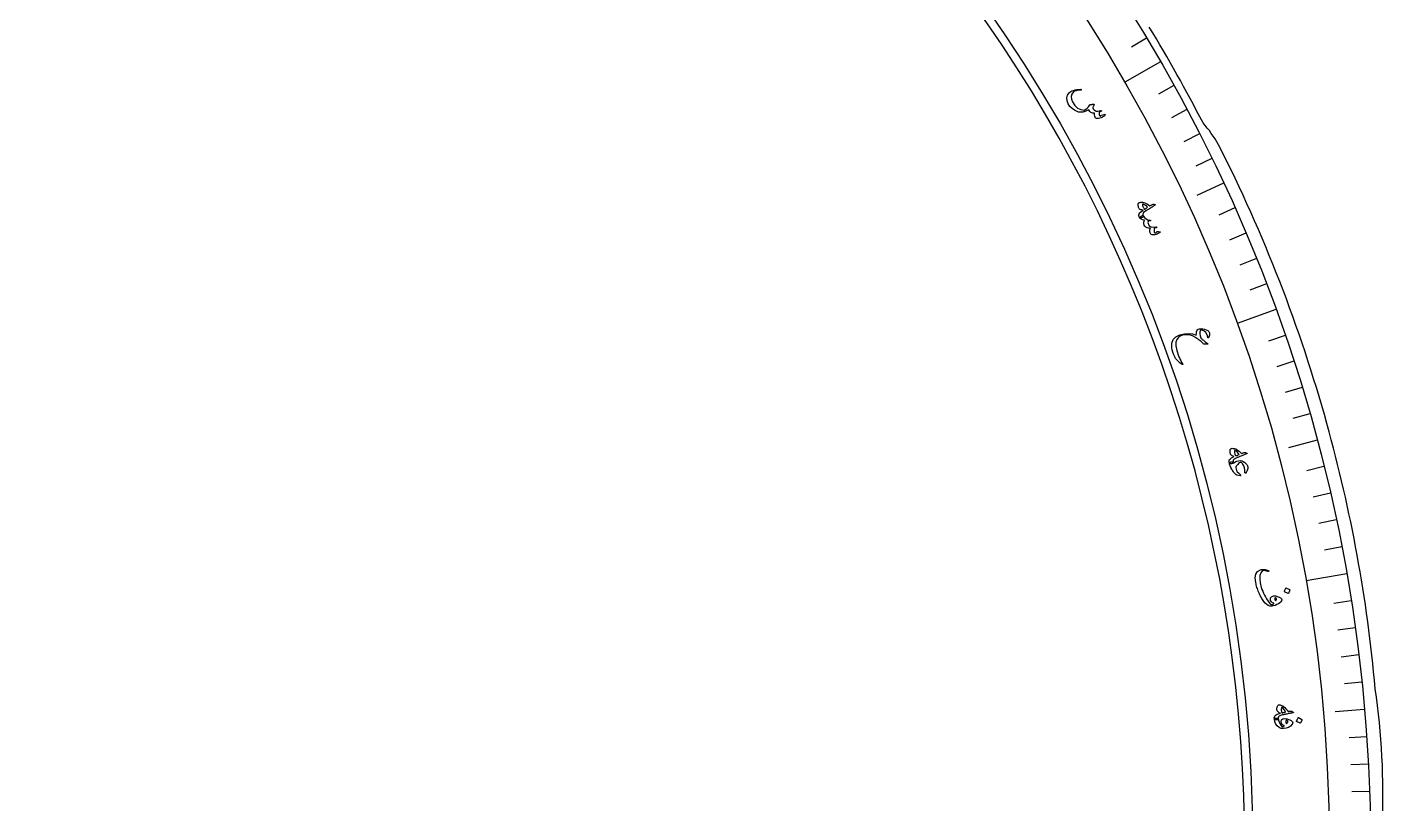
# Model space of a CAD drawing. Header units: millimetres. Extents: x -83 to 83, y -82 to 91.
# Drawn here: x 11.8 to 82.7, y 2.2 to 42.8 of the extents above; entities that cross this region are included whole.
import ezdxf

# ---------------------------------------------------------------- set-up
doc = ezdxf.new("R2010")
doc.units = ezdxf.units.MM
for name, color, linetype in [('CUT_INNER', 6, 'Continuous'), ('CUT_OUTER', 1, 'Continuous'), ('ENGRAVE', 7, 'Continuous'), ('ENGRAVE_FINE', 8, 'Continuous'), ('TEXT', 5, 'Continuous')]:
    doc.layers.add(name, color=color, linetype=linetype)

msp = doc.modelspace()

# ---------------------------------------------------------------- linework, layer by layer
at = {"layer": 'CUT_INNER'}
msp.add_arc((0, 0), 75.4875, 240.117188, 87.539063, dxfattribs=at)
at = {"layer": 'CUT_OUTER'}
for centre, radius, start, end in [((0.2646, 0.1542), 82.1938, 27.289749, 31.292993), ((67.9887, 33.1808), 7.0725, 29.810429, 41.199529), ((3.9901, 1.06), 78.6697, 15.515009, 26.935817), ((5.3359, 1.3437), 77.2972, 5.114369, 15.57918), ((45.6278, 2.8072), 37.0966, 357.390802, 8.412369)]:
    msp.add_arc(centre, radius, start, end, dxfattribs=at)
at = {"layer": 'ENGRAVE'}
for points in [[(71.0827, 41.0396), (69.2122, 39.9597)], [(74.3891, 34.6882), (72.9909, 34.0362)], [(77.1293, 28.0728), (75.0997, 27.334)], [(79.2825, 21.2437), (77.7923, 20.8444)], [(80.8323, 14.2529), (78.7052, 13.8779)], [(81.7669, 7.1537), (80.23, 7.0192)]]:
    msp.add_lwpolyline(points, dxfattribs=at)
for radius in [82.0793, 79.9194, 75.9082]:
    msp.add_circle((0, 0), radius, dxfattribs=at)
at = {"layer": 'ENGRAVE_FINE'}
for points in [[(70.3556, 42.2739), (69.5622, 41.7972)], [(71.7881, 39.7928), (70.9785, 39.344)], [(72.4717, 38.5339), (71.6544, 38.0993)], [(73.1331, 37.2632), (72.3084, 36.843)], [(73.7723, 35.9812), (72.9404, 35.5754)], [(74.9831, 33.3846), (74.1375, 33.0081)], [(75.5543, 32.0709), (74.7023, 31.7092)], [(76.1026, 30.7474), (75.2443, 30.4007)], [(76.6276, 29.4146), (75.7634, 29.0828)], [(77.6075, 26.7224), (76.7322, 26.421)], [(78.062, 25.3639), (77.1817, 25.0778)], [(78.4928, 23.9977), (77.6076, 23.727)], [(78.8996, 22.6241), (78.0098, 22.369)], [(79.6411, 19.8568), (78.743, 19.6328)], [(79.9756, 18.4638), (79.0736, 18.2556)], [(80.2856, 17.0652), (79.3802, 16.8728)], [(80.5712, 15.6615), (79.6626, 15.4848)], [(81.0687, 12.84), (80.1545, 12.6952)], [(81.2805, 11.4232), (80.3638, 11.2944)], [(81.4674, 10.0029), (80.5487, 9.8901)], [(81.6296, 8.5796), (80.709, 8.4829)], [(81.8793, 5.7256), (80.9559, 5.661)], [(81.9668, 4.2957), (81.0424, 4.2473)], [(82.0292, 2.8645), (81.1042, 2.8322)]]:
    msp.add_lwpolyline(points, dxfattribs=at)
at = {"layer": 'TEXT'}
for points in [[(68.1511, 38.2838), (68.1619, 38.2852), (68.1708, 38.2842), (68.1777, 38.2808), (68.1826, 38.2749), (68.1864, 38.2659), (68.1874, 38.257), (68.1857, 38.2482), (68.1813, 38.2396), (68.1626, 38.2139), (68.136, 38.1882), (68.1015, 38.1625), (68.0591, 38.1366), (67.986, 38.1014), (67.9114, 38.0769), (67.8354, 38.0633), (67.758, 38.0603), (67.7376, 38.0628), (67.7199, 38.068), (67.7049, 38.0761), (67.6926, 38.0871), (67.6619, 38.1344), (67.6407, 38.1921), (67.6292, 38.2602), (67.6273, 38.3388), (67.5289, 38.3501), (67.4486, 38.3837), (67.3862, 38.4398), (67.3419, 38.5183), (67.2982, 38.4967), (67.2554, 38.4772), (67.2137, 38.4597), (67.173, 38.4442), (67.1329, 38.4307), (67.0934, 38.4189), (67.0544, 38.4088), (67.0158, 38.4005), (66.9432, 38.3909), (66.8703, 38.3923), (66.797, 38.4046), (66.7234, 38.4278), (66.5796, 38.4982), (66.4548, 38.5882), (66.3489, 38.6979), (66.2619, 38.8273), (66.1938, 38.9907), (66.1776, 39.1422), (66.2133, 39.2819), (66.3011, 39.41), (66.3402, 39.4436), (66.391, 39.4755), (66.4536, 39.5057), (66.5279, 39.5341), (66.6129, 39.5594), (66.7054, 39.5787), (66.8055, 39.592), (66.9131, 39.5993), (66.9203, 39.5991), (66.9265, 39.5972), (66.9315, 39.5937), (66.9356, 39.5885), (66.9384, 39.5826), (66.9398, 39.5769), (66.9397, 39.5713), (66.9382, 39.5659), (66.9345, 39.5607), (66.9296, 39.5568), (66.9235, 39.5542), (66.9164, 39.553), (66.7746, 39.5408), (66.6637, 39.5212), (66.5836, 39.4944), (66.5341, 39.4604), (66.4501, 39.3433), (66.4139, 39.2162), (66.4254, 39.0788), (66.4844, 38.9312), (66.6074, 38.7485), (66.7495, 38.6158), (66.9109, 38.5328), (67.092, 38.4997), (67.1721, 38.5461), (67.2493, 38.6079), (67.3238, 38.685), (67.3954, 38.7775), (67.402, 38.7879), (67.409, 38.7954), (67.4163, 38.8001), (67.4239, 38.8019), (67.4524, 38.804), (67.4792, 38.8058), (67.5044, 38.8073), (67.5279, 38.8085), (67.5495, 38.8092), (67.569, 38.8094), (67.5863, 38.809), (67.6014, 38.808), (67.6084, 38.8065), (67.6128, 38.8032), (67.6146, 38.7981), (67.6137, 38.7911), (67.6124, 38.787), (67.6102, 38.7811), (67.607, 38.7732), (67.6029, 38.7636), (67.5978, 38.7523), (67.5914, 38.7396), (67.5838, 38.7256), (67.575, 38.7102), (67.5585, 38.6798), (67.5476, 38.656), (67.5422, 38.6386), (67.5424, 38.6278), (67.5678, 38.5731), (67.6065, 38.5261), (67.6584, 38.4865), (67.7235, 38.4545), (67.7579, 38.4489), (67.8071, 38.4521), (67.8713, 38.464), (67.9504, 38.4847), (67.9579, 38.4866), (67.9653, 38.4865), (67.9725, 38.4842), (67.9796, 38.4799), (67.9852, 38.4753), (67.9892, 38.47), (67.9915, 38.4642), (67.9922, 38.4577), (67.984, 38.4429), (67.962, 38.4267), (67.9263, 38.409), (67.8768, 38.3898), (67.875, 38.3351), (67.8831, 38.2825), (67.9014, 38.2319), (67.9297, 38.1833), (67.9441, 38.1922), (67.9549, 38.2008), (67.9624, 38.2091), (67.9663, 38.2171), (67.9695, 38.2256), (67.9738, 38.232), (67.9793, 38.2364), (67.9859, 38.2388)], [(70.788, 33.5669), (70.8069, 33.5607), (70.813, 33.5517), (70.8065, 33.5399), (70.7872, 33.5253), (70.775, 33.5178), (70.7582, 33.5071), (70.7368, 33.4933), (70.7109, 33.4763), (70.68, 33.4563), (70.6439, 33.4331), (70.6026, 33.4068), (70.556, 33.3774), (70.5103, 33.3485), (70.4693, 33.3226), (70.4331, 33.2998), (70.4017, 33.2801), (70.3752, 33.2635), (70.3537, 33.2501), (70.3372, 33.2398), (70.3258, 33.2328), (70.2548, 33.1862), (70.203, 33.1429), (70.1704, 33.103), (70.1569, 33.0664), (70.1553, 33.0443), (70.1588, 33.0202), (70.1674, 32.9941), (70.1812, 32.9659), (70.1863, 32.9478), (70.1841, 32.9311), (70.1746, 32.9157), (70.1578, 32.9016), (70.1356, 32.8889), (70.1118, 32.8788), (70.0866, 32.8711), (70.0599, 32.8658), (70.036, 32.8639), (70.0169, 32.8653), (70.0026, 32.8698), (69.9932, 32.8776), (69.9682, 32.9323), (69.956, 32.9838), (69.9568, 33.0322), (69.9704, 33.0775), (69.9999, 33.1242), (70.0448, 33.1725), (70.1053, 33.2224), (70.1812, 33.274), (70.1173, 33.2798), (70.0639, 33.291), (70.021, 33.3079), (69.9884, 33.3303), (69.9701, 33.3523), (69.9536, 33.3806), (69.9389, 33.4151), (69.9259, 33.4559), (69.9157, 33.5006), (69.9101, 33.5395), (69.9092, 33.5728), (69.913, 33.6003), (69.9219, 33.6253), (69.9343, 33.645), (69.9503, 33.6594), (69.9698, 33.6685), (69.9963, 33.6753), (70.027, 33.68), (70.0619, 33.6826), (70.1011, 33.683), (70.1412, 33.6818), (70.1738, 33.6795), (70.1989, 33.6761), (70.2165, 33.6718), (70.2957, 33.6386), (70.3743, 33.5986), (70.4522, 33.5518), (70.5295, 33.4981), (70.5681, 33.5199), (70.6017, 33.5382), (70.6302, 33.5532), (70.6536, 33.5648), (70.674, 33.573), (70.6934, 33.5779), (70.7118, 33.5794), (70.7293, 33.5776)], [(70.4093, 33.4231), (70.3474, 33.4865), (70.2849, 33.5354), (70.2219, 33.57), (70.1584, 33.5902), (70.1511, 33.59), (70.1457, 33.5873), (70.1422, 33.5819), (70.1405, 33.574), (70.1416, 33.5478), (70.1458, 33.5208), (70.153, 33.4931), (70.1634, 33.4647), (70.1767, 33.4354), (70.1932, 33.4054), (70.2127, 33.3746), (70.2353, 33.3431), (70.2395, 33.3385), (70.2452, 33.3344), (70.2522, 33.3305), (70.2607, 33.3271), (70.2772, 33.3364), (70.2943, 33.3465), (70.312, 33.3574), (70.3302, 33.369), (70.3491, 33.3814), (70.3686, 33.3945), (70.3886, 33.4084), (70.4093, 33.4231)], [(71.0583, 32.138), (71.0635, 32.1348), (71.0649, 32.1289), (71.0624, 32.1203), (71.0561, 32.1091), (71.0435, 32.0943), (71.0232, 32.0783), (70.9952, 32.0611), (70.9596, 32.0426), (70.9183, 32.0232), (70.8768, 32.0071), (70.8351, 31.9945), (70.7931, 31.9851), (70.7079, 31.9748), (70.6426, 31.9765), (70.597, 31.9903), (70.5714, 32.0162), (70.5422, 32.0918), (70.5305, 32.1687), (70.5361, 32.247), (70.5591, 32.3267), (70.4636, 32.3304), (70.3819, 32.3492), (70.3138, 32.383), (70.2593, 32.4318), (70.224, 32.4931), (70.2103, 32.5654), (70.218, 32.6486), (70.2473, 32.7429), (70.1537, 32.7645), (70.0801, 32.7942), (70.0266, 32.8318), (69.9932, 32.8776), (69.9942, 32.8905), (70.0069, 32.9082), (70.0314, 32.9307), (70.0675, 32.9582), (70.1057, 32.98), (70.1374, 32.9885), (70.1625, 32.9839), (70.1812, 32.9659), (70.248, 32.88), (70.3298, 32.8157), (70.4267, 32.7728), (70.5386, 32.7514), (70.5447, 32.7502), (70.5496, 32.7482), (70.5533, 32.7453), (70.5558, 32.7416), (70.5576, 32.7363), (70.5581, 32.7312), (70.5573, 32.726), (70.5552, 32.7209), (70.5449, 32.7138), (70.5237, 32.7095), (70.4916, 32.7081), (70.4486, 32.7096), (70.4325, 32.674), (70.4294, 32.6289), (70.4393, 32.5743), (70.4621, 32.5102), (70.5135, 32.4409), (70.5969, 32.3979), (70.7123, 32.3812), (70.8597, 32.3907), (70.8672, 32.3913), (70.8731, 32.3905), (70.8774, 32.3883), (70.8802, 32.3848), (70.8823, 32.3786), (70.8831, 32.3728), (70.8825, 32.3672), (70.8804, 32.362), (70.8764, 32.357), (70.8718, 32.353), (70.8668, 32.3501), (70.8613, 32.3482), (70.7636, 32.329), (70.753, 32.2945), (70.7473, 32.2562), (70.7465, 32.2142), (70.7506, 32.1684), (70.759, 32.1258), (70.7703, 32.0957), (70.7845, 32.0779), (70.8017, 32.0725), (70.8219, 32.0774), (70.8476, 32.0914), (70.8786, 32.1145), (70.915, 32.1467), (70.928, 32.1499), (70.9562, 32.1495), (70.9996, 32.1455), (71.0583, 32.138)], [(73.6197, 26.9266), (73.6415, 26.8957), (73.6545, 26.8582), (73.6589, 26.8141), (73.6546, 26.7635), (73.6495, 26.7367), (73.6437, 26.7117), (73.637, 26.6883), (73.6296, 26.6667), (73.6215, 26.6469), (73.6129, 26.6288), (73.6038, 26.6127), (73.5942, 26.5983), (73.5838, 26.5873), (73.575, 26.587), (73.5678, 26.5976), (73.5623, 26.6189), (73.5236, 26.7525), (73.4513, 26.8631), (73.3456, 26.9505), (73.2064, 27.0146), (73.1987, 27.015), (73.1919, 27.0123), (73.1859, 27.0065), (73.1807, 26.9977), (73.1506, 26.8966), (73.1428, 26.7964), (73.1573, 26.6972), (73.1941, 26.5987), (73.2041, 26.5822), (73.2208, 26.5623), (73.2443, 26.539), (73.2745, 26.5123), (73.3333, 26.465), (73.3852, 26.4231), (73.4302, 26.3867), (73.4682, 26.3558), (73.4994, 26.3303), (73.5237, 26.3104), (73.5411, 26.296), (73.5516, 26.2872), (73.5623, 26.273), (73.5609, 26.2628), (73.5474, 26.2566), (73.5217, 26.2543), (73.4516, 26.2559), (73.3983, 26.26), (73.3619, 26.2668), (73.3423, 26.2762), (73.305, 26.3134), (73.2634, 26.3519), (73.2174, 26.3917), (73.167, 26.4329), (73.1124, 26.4753), (73.0533, 26.519), (72.99, 26.5639), (72.9222, 26.6102), (72.7649, 26.6947), (72.5994, 26.7416), (72.4258, 26.7509), (72.2442, 26.7228), (72.1516, 26.6904), (72.0715, 26.6444), (72.0037, 26.5847), (71.9484, 26.5115), (71.8938, 26.3599), (71.8897, 26.1651), (71.9358, 25.927), (72.0315, 25.6451), (72.0497, 25.6027), (72.07, 25.5574), (72.0927, 25.509), (72.1175, 25.4577), (72.1447, 25.4036), (72.1743, 25.3469), (72.2063, 25.2875), (72.2406, 25.2255), (72.2458, 25.2145), (72.2481, 25.2059), (72.2474, 25.1995), (72.2438, 25.1954), (72.2181, 25.1982), (72.1698, 25.229), (72.0988, 25.2875), (72.0053, 25.3737), (71.9517, 25.4271), (71.9088, 25.4753), (71.8766, 25.5182), (71.8551, 25.5559), (71.7903, 25.7015), (71.7399, 25.8367), (71.704, 25.9615), (71.6827, 26.0759), (71.6857, 26.3079), (71.7565, 26.4965), (71.8957, 26.6418), (72.1036, 26.7438), (72.3393, 26.8035), (72.5602, 26.8213), (72.766, 26.7972), (72.9568, 26.7307), (72.963, 26.8218), (72.975, 26.8984), (72.9929, 26.9607), (73.0167, 27.0086), (73.028, 27.0234), (73.0418, 27.0357), (73.058, 27.0456), (73.0766, 27.0529), (73.13, 27.0642), (73.1821, 27.0704), (73.233, 27.0715), (73.2828, 27.0675), (73.3875, 27.0469), (73.4786, 27.0166), (73.556, 26.9765), (73.6197, 26.9266)], [(75.596, 20.5651), (75.6135, 20.5557), (75.6179, 20.5458), (75.6094, 20.5354), (75.5879, 20.5244), (75.5745, 20.5191), (75.5561, 20.5116), (75.5326, 20.5017), (75.5041, 20.4896), (75.4702, 20.4753), (75.4306, 20.4589), (75.3853, 20.4403), (75.3342, 20.4195), (75.2841, 20.3991), (75.2392, 20.3809), (75.1996, 20.3648), (75.1652, 20.351), (75.1361, 20.3393), (75.1126, 20.3299), (75.0946, 20.3227), (75.0821, 20.3177), (75.0041, 20.2843), (74.9454, 20.2509), (74.9062, 20.2174), (74.8865, 20.1837), (74.8811, 20.1623), (74.8803, 20.138), (74.8842, 20.1107), (74.8927, 20.0805), (74.8946, 20.0618), (74.8895, 20.0457), (74.8774, 20.0322), (74.8584, 20.0214), (74.8343, 20.0128), (74.8091, 20.007), (74.7829, 20.0038), (74.7557, 20.0034), (74.7318, 20.0058), (74.7132, 20.0104), (74.7, 20.0174), (74.6921, 20.0268), (74.6771, 20.085), (74.6742, 20.1378), (74.6835, 20.1853), (74.705, 20.2275), (74.7422, 20.2683), (74.7949, 20.3079), (74.8632, 20.3464), (74.9471, 20.3838), (74.8852, 20.4007), (74.8346, 20.4212), (74.7953, 20.4454), (74.7672, 20.4732), (74.7531, 20.4981), (74.7418, 20.5288), (74.7334, 20.5654), (74.7278, 20.6079), (74.7256, 20.6536), (74.727, 20.693), (74.732, 20.7258), (74.7405, 20.7522), (74.7537, 20.7753), (74.7694, 20.7925), (74.7877, 20.8039), (74.8085, 20.8094), (74.8357, 20.8114), (74.8668, 20.8106), (74.9016, 20.807), (74.9402, 20.8005), (74.9795, 20.7922), (75.0112, 20.7842), (75.0353, 20.7765), (75.0519, 20.7691), (75.124, 20.7225), (75.1943, 20.6693), (75.2628, 20.6095), (75.3294, 20.543), (75.3713, 20.5576), (75.4076, 20.5698), (75.4383, 20.5795), (75.4633, 20.5868), (75.4848, 20.5913), (75.5048, 20.5927), (75.5232, 20.5909), (75.54, 20.586)], [(75.1978, 20.4904), (75.1481, 20.5637), (75.0952, 20.6229), (75.0393, 20.668), (74.9803, 20.699), (74.9731, 20.7002), (74.9673, 20.6984), (74.9629, 20.6938), (74.9599, 20.6862), (74.9564, 20.6603), (74.9557, 20.633), (74.958, 20.6045), (74.9631, 20.5746), (74.9711, 20.5435), (74.982, 20.5111), (74.9958, 20.4773), (75.0125, 20.4423), (75.0158, 20.437), (75.0206, 20.4319), (75.0269, 20.4269), (75.0347, 20.422), (75.0526, 20.4283), (75.0712, 20.4352), (75.0905, 20.4428), (75.1105, 20.451), (75.1313, 20.4599), (75.1527, 20.4694), (75.1749, 20.4796), (75.1978, 20.4904)], [(75.2529, 19.3726), (75.1033, 19.3983), (75.0881, 19.4025), (75.0754, 19.4071), (75.0653, 19.4121), (75.0578, 19.4174), (75.0251, 19.4459), (74.9932, 19.4773), (74.9621, 19.5115), (74.932, 19.5487), (74.9024, 19.5884), (74.8733, 19.6307), (74.8445, 19.6753), (74.816, 19.7225), (74.7674, 19.8117), (74.7305, 19.8921), (74.7054, 19.9638), (74.6921, 20.0268), (74.6967, 20.0534), (74.7139, 20.0748), (74.7439, 20.091), (74.7866, 20.1021), (74.8266, 20.1067), (74.8572, 20.1061), (74.8784, 20.1004), (74.8903, 20.0894), (74.8909, 20.0872), (74.8915, 20.085), (74.8921, 20.0828), (74.8927, 20.0805), (74.8955, 20.0636), (74.8993, 20.0472), (74.9041, 20.0313), (74.91, 20.0161), (74.9428, 20.0537), (74.9813, 20.0864), (75.0257, 20.1141), (75.0759, 20.1368), (75.1696, 20.1633), (75.2577, 20.1694), (75.3402, 20.1551), (75.4171, 20.1204), (75.4937, 20.0697), (75.5563, 20.0165), (75.6048, 19.9611), (75.6393, 19.9035), (75.6568, 19.8361), (75.6518, 19.7532), (75.6242, 19.655), (75.5739, 19.5414), (75.5651, 19.5277), (75.554, 19.5195), (75.5406, 19.5166), (75.5249, 19.5191), (75.5117, 19.5252), (75.5031, 19.5344), (75.4989, 19.5469), (75.4993, 19.5627), (75.5023, 19.6761), (75.4856, 19.7846), (75.4491, 19.8883), (75.3929, 19.987), (75.364, 20.0244), (75.3358, 20.0514), (75.3082, 20.0682), (75.2812, 20.0746), (75.2506, 20.0697), (75.2147, 20.0509), (75.1736, 20.0181), (75.1272, 19.9715), (75.0821, 19.9177), (75.0503, 19.87), (75.0318, 19.8282), (75.0267, 19.7923), (75.0382, 19.7202), (75.0648, 19.6517), (75.1065, 19.5869), (75.1633, 19.5256), (75.2247, 19.4725), (75.2546, 19.4445), (75.2738, 19.4209), (75.2823, 19.4017), (75.2802, 19.3868), (75.2748, 19.3796), (75.2684, 19.3748), (75.2611, 19.3725), (75.2529, 19.3726)], [(77.4208, 12.9312), (77.4317, 12.886), (77.4218, 12.8375), (77.391, 12.786), (77.3393, 12.7313), (77.2691, 12.6787), (77.1824, 12.6332), (77.0794, 12.5948), (76.96, 12.5634), (76.9163, 12.5549), (76.8749, 12.5512), (76.836, 12.5524), (76.7996, 12.5582), (76.7239, 12.5876), (76.648, 12.6374), (76.572, 12.7074), (76.4957, 12.7977), (76.4585, 12.8496), (76.4226, 12.9035), (76.3879, 12.9595), (76.3544, 13.0176), (76.3221, 13.0779), (76.2909, 13.1405), (76.2609, 13.2054), (76.232, 13.2727), (76.2047, 13.3406), (76.1795, 13.4072), (76.1563, 13.4725), (76.1352, 13.5365), (76.1163, 13.5995), (76.0997, 13.6616), (76.0854, 13.7227), (76.0734, 13.783), (76.0479, 14.0388), (76.0797, 14.2364), (76.1692, 14.3758), (76.3169, 14.4572), (76.3531, 14.4657), (76.3952, 14.4715), (76.4431, 14.4745), (76.4967, 14.4748), (76.5566, 14.4701), (76.6159, 14.4591), (76.6747, 14.4418), (76.7328, 14.4181), (76.7397, 14.4142), (76.7451, 14.4092), (76.7489, 14.403), (76.7511, 14.3956), (76.7515, 14.3882), (76.7496, 14.3818), (76.7455, 14.3764), (76.7391, 14.3721), (76.7317, 14.3693), (76.7246, 14.3682), (76.7177, 14.369), (76.711, 14.3716), (76.579, 14.4104), (76.4723, 14.4114), (76.3908, 14.375), (76.3346, 14.3011), (76.2891, 14.153), (76.2786, 13.9763), (76.3028, 13.7706), (76.3615, 13.5359), (76.395, 13.4342), (76.4334, 13.3332), (76.4769, 13.2329), (76.5254, 13.1332), (76.5789, 13.0343), (76.6373, 12.9363), (76.7008, 12.8391), (76.7691, 12.7428), (76.8104, 12.6923), (76.8519, 12.6558), (76.8938, 12.6334), (76.9359, 12.6251), (76.9619, 12.6376), (76.9849, 12.6542), (77.0048, 12.6751), (77.0218, 12.7002), (77.0223, 12.7029), (77.0202, 12.7058), (77.0155, 12.7088), (77.0081, 12.712), (76.95, 12.7362), (76.9044, 12.7664), (76.8712, 12.8028), (76.8503, 12.8453), (76.8355, 12.9269), (76.8487, 12.9939), (76.8902, 13.0464), (76.9598, 13.0844), (77.0251, 13.095), (77.1086, 13.0867), (77.2102, 13.0593), (77.3299, 13.0128), (77.3602, 12.9968), (77.3855, 12.9779), (77.4057, 12.956), (77.4208, 12.9312)], [(77.8384, 13.4216), (77.8417, 13.4192), (77.8441, 13.4154), (77.8456, 13.4103), (77.8461, 13.4039), (77.8359, 13.3559), (77.8213, 13.3099), (77.8022, 13.2658), (77.7787, 13.2236), (77.7747, 13.2192), (77.7704, 13.2169), (77.7658, 13.2165), (77.7609, 13.2182), (77.5695, 13.297), (77.5647, 13.3003), (77.5628, 13.3053), (77.5639, 13.312), (77.5678, 13.3204), (77.5713, 13.3277), (77.5763, 13.3391), (77.583, 13.3546), (77.5913, 13.3742), (77.6012, 13.3983), (77.6127, 13.4271), (77.6256, 13.4606), (77.64, 13.4989), (77.6426, 13.5041), (77.6456, 13.507), (77.649, 13.5076), (77.6529, 13.5059)], [(77.1041, 12.8525), (77.1157, 12.8457), (77.1264, 12.845), (77.136, 12.8503), (77.1447, 12.8616), (77.1629, 12.9046), (77.1632, 12.94), (77.1454, 12.9676), (77.1096, 12.9875), (77.0993, 12.9891), (77.0907, 12.9884), (77.0836, 12.9853), (77.0781, 12.9798), (77.0633, 12.9444), (77.0627, 12.9114), (77.0763, 12.8807), (77.1041, 12.8525)], [(78.0286, 7.0156), (78.0441, 7.0033), (78.0468, 6.9928), (78.0366, 6.984), (78.0135, 6.9769), (77.9994, 6.9741), (77.98, 6.9699), (77.9551, 6.9643), (77.9249, 6.9574), (77.889, 6.9492), (77.8471, 6.9399), (77.7992, 6.9296), (77.7454, 6.9181), (77.6925, 6.9068), (77.6451, 6.8967), (77.6032, 6.8878), (77.5669, 6.8802), (77.5363, 6.8738), (77.5115, 6.8686), (77.4925, 6.8647), (77.4794, 6.862), (77.3966, 6.8428), (77.3331, 6.8201), (77.2886, 6.7939), (77.2633, 6.7643), (77.2542, 6.7441), (77.2492, 6.7203), (77.2482, 6.6928), (77.2514, 6.6616), (77.2499, 6.6429), (77.2421, 6.6279), (77.2279, 6.6167), (77.2072, 6.6093), (77.1819, 6.6052), (77.1562, 6.6038), (77.1298, 6.6053), (77.103, 6.6096), (77.0798, 6.6162), (77.0624, 6.624), (77.0506, 6.6332), (77.0445, 6.6438), (77.0398, 6.7037), (77.0463, 6.7562), (77.0637, 6.8014), (77.0922, 6.8392), (77.136, 6.8728), (77.1949, 6.9026), (77.2688, 6.9285), (77.3579, 6.9507), (77.3, 6.9782), (77.2538, 7.0072), (77.2193, 7.0379), (77.1965, 7.0702), (77.1869, 7.0971), (77.1812, 7.1294), (77.1793, 7.1669), (77.1813, 7.2097), (77.1872, 7.2551), (77.1954, 7.2936), (77.206, 7.3251), (77.2191, 7.3496), (77.2361, 7.37), (77.2546, 7.3842), (77.2745, 7.3922), (77.296, 7.3939), (77.3232, 7.3912), (77.3536, 7.385), (77.3873, 7.3753), (77.4242, 7.3621), (77.4614, 7.3471), (77.4912, 7.3337), (77.5136, 7.3219), (77.5286, 7.3117), (77.5914, 7.2532), (77.6513, 7.1885), (77.7083, 7.1176), (77.7622, 7.0405), (77.806, 7.0476), (77.8439, 7.0532), (77.8758, 7.0574), (77.9017, 7.0602), (77.9237, 7.0608), (77.9436, 7.0587), (77.9614, 7.0538), (77.9772, 7.046)], [(77.6235, 7.0117), (77.5873, 7.0926), (77.5456, 7.1601), (77.4985, 7.2143), (77.4458, 7.2552), (77.4389, 7.2576), (77.4329, 7.2569), (77.4278, 7.2531), (77.4235, 7.2462), (77.4155, 7.2212), (77.4101, 7.1945), (77.4073, 7.166), (77.4071, 7.1358), (77.4096, 7.1037), (77.4146, 7.0699), (77.4223, 7.0342), (77.4325, 6.9968), (77.4349, 6.9911), (77.4388, 6.9852), (77.4441, 6.9792), (77.4509, 6.973), (77.4696, 6.976), (77.4891, 6.9796), (77.5095, 6.9837), (77.5306, 6.9883), (77.5526, 6.9934), (77.5754, 6.999), (77.599, 7.0051), (77.6235, 7.0117)], [(78.0072, 6.4587), (78.0062, 6.4426), (78.0007, 6.4244), (77.9908, 6.4041), (77.9765, 6.3816), (77.8881, 6.2835), (77.7853, 6.2121), (77.6682, 6.1672), (77.5369, 6.1488), (77.4676, 6.1504), (77.4052, 6.1598), (77.3498, 6.1768), (77.3012, 6.2017), (77.1982, 6.2864), (77.1211, 6.3882), (77.0699, 6.5073), (77.0445, 6.6438), (77.0466, 6.6579), (77.0555, 6.6706), (77.0711, 6.6819), (77.0936, 6.6918), (77.1061, 6.6958), (77.119, 6.6989), (77.1323, 6.701), (77.1459, 6.7021), (77.1595, 6.7025), (77.1726, 6.7024), (77.1851, 6.7018), (77.197, 6.7008), (77.2179, 6.6964), (77.234, 6.6884), (77.2451, 6.6768), (77.2514, 6.6616), (77.2809, 6.5288), (77.3243, 6.4149), (77.3816, 6.3199), (77.4529, 6.2439), (77.4849, 6.2504), (77.5103, 6.2572), (77.5289, 6.2644), (77.5409, 6.2719), (77.5511, 6.2805), (77.5575, 6.2883), (77.5603, 6.2951), (77.5594, 6.3011), (77.5576, 6.3052), (77.5553, 6.3083), (77.5525, 6.3106), (77.5493, 6.3119), (77.502, 6.3303), (77.4647, 6.3548), (77.4373, 6.3852), (77.4198, 6.4216), (77.4022, 6.5302), (77.4256, 6.6078), (77.4901, 6.6545), (77.5957, 6.6704), (77.6574, 6.6665), (77.7222, 6.6534), (77.7901, 6.6313), (77.861, 6.6002), (77.9227, 6.5661), (77.9676, 6.5311), (77.9957, 6.4953), (78.0072, 6.4587)], [(77.7525, 6.5143), (77.7441, 6.5367), (77.7255, 6.5532), (77.6966, 6.564), (77.6576, 6.569), (77.6515, 6.5683), (77.6473, 6.5675), (77.6447, 6.5666), (77.644, 6.5655), (77.6403, 6.5419), (77.6393, 6.5181), (77.6408, 6.4943), (77.645, 6.4705), (77.6512, 6.4497), (77.6591, 6.4328), (77.6687, 6.4198), (77.6801, 6.4107), (77.7148, 6.4397), (77.7385, 6.4667), (77.7511, 6.4915), (77.7525, 6.5143)], [(78.482, 6.6223), (78.4852, 6.6196), (78.4872, 6.6157), (78.4882, 6.6105), (78.4882, 6.6041), (78.4739, 6.5573), (78.4553, 6.5128), (78.4325, 6.4706), (78.4054, 6.4308), (78.4011, 6.4268), (78.3966, 6.4248), (78.392, 6.4248), (78.3872, 6.4269), (78.2034, 6.5217), (78.1989, 6.5254), (78.1974, 6.5305), (78.199, 6.5371), (78.2037, 6.5451), (78.2078, 6.552), (78.2138, 6.5629), (78.2218, 6.5777), (78.2318, 6.5965), (78.2438, 6.6196), (78.2576, 6.6472), (78.2734, 6.6794), (78.2911, 6.7162), (78.2942, 6.7211), (78.2974, 6.7237), (78.3009, 6.724), (78.3045, 6.722)]]:
    msp.add_lwpolyline(points, close=True, dxfattribs=at)

doc.saveas('drawing.dxf')
